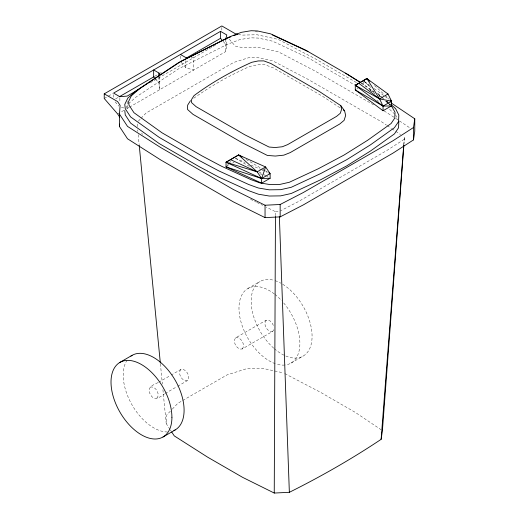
<?xml version="1.0" encoding="UTF-8"?>
<svg xmlns="http://www.w3.org/2000/svg" width="519" height="519" viewBox="0 0 519 519"><rect width="100%" height="100%" fill="white"/><g stroke="black" fill="none" stroke-linecap="round" stroke-linejoin="round"><path stroke-width="0.39" stroke-dasharray="2.6 1.95" d="M275.446 215.722L275.466 211.668L266.208 207.075M170.018 429.421L166.21 423.601L166.846 414.863L171.77 409.673M403.918 144.464L404.463 137.191L403.133 136.296M403.73 144.983L404.463 137.191M137.418 126.623L137.756 122.413M129.478 107.141L225.713 51.582L226.809 45.562L226.809 39.515M273.85 329.721L272.663 331.394L242.191 348.982C237.014 350.247 232.051 341.645 235.736 337.798L266.202 320.204C270.133 319.042 273.052 323.681 273.85 326.976M126.156 107.744L127.882 104.228M227.05 165.723L228.561 163.985M229.061 163.401L231.072 161.078M138.359 121.135L140.545 118.832M141.09 118.261L146.008 113.077L233.693 62.449L248.653 57.719L257.152 57.492L272.845 60.918L307.274 78.933L381.828 121.978L386.486 125.111M172.314 409.102L177.783 403.341L227.024 374.913L246.979 368.6L262.121 368.231L283.387 372.876M158.042 382.652C152.631 384.839 146.086 388.16 150.426 394.505C153.754 401.44 159.904 397.437 164.504 393.837M180.891 369.457C177.213 373.31 182.175 381.913 187.353 380.648C191.037 376.794 186.068 368.192 180.891 369.457L171.199 375.055M156.887 398.235C160.566 394.388 155.603 385.786 150.426 387.051M266.202 320.204C262.517 324.057 267.486 332.66 272.663 331.394M242.191 348.982C245.876 345.135 240.913 336.533 235.736 337.798M128.478 103.703L136.225 96.91L178.549 68.852L227.14 44.42L239.817 39.6L250.787 37.809L258.345 38.088L272.54 41.183L307.942 57.68L354.808 85.077M404.158 139.339L387.096 150.348L298.256 201.644L280.597 210.766M104.235 98.493L107.738 96.469M108.439 96.067L112.636 93.641M115.659 98.863L118.481 97.235M154.831 76.248L158.47 74.146M159.022 73.828L162.59 71.765M150.257 82.755L215.236 45.244M117.644 113.972L123.911 110.352M126.694 108.743L129.276 107.258M356.631 89.171L357.974 88.399M226.044 166.884L229.398 164.951M232.752 163.011L234.088 162.239M247.894 288.493L260.077 281.454M158.736 382.25L170.504 375.458M165.191 393.441L176.966 386.642M177.66 386.246L187.353 380.648M290.971 363.112L303.161 356.073M275.466 211.668L279.183 211.493M191.226 57.713L193.535 57.771L193.535 70.156L185.828 67.639L180.956 62.008M255.322 31.782L257.586 31.867M121.329 107.537L125.715 108.237M238.156 34.325L241.796 35.117L256.944 34.747L278.21 39.392L315.046 58.653L357.591 83.215M235.561 158.25L245.124 162.499M251.008 165.12L261.304 169.7M262.043 170.024L267.194 172.314M259.837 173.69L262.043 174.669M250.534 199.309L256.23 202.131M256.944 202.488L262.646 205.31M284.801 373.615L320.223 392.137L355.23 412.346L381.082 429.713M235.477 158.392L249.341 166.339M259.046 171.906L263.204 174.293M263.892 174.689L265.975 175.883M266.669 176.278L268.057 177.07M370.151 90.468L374.335 92.882M379.214 95.704L380.609 96.508M373.635 104.864L315.046 71.032L278.21 51.77L256.944 47.132L241.796 47.501L235.25 46.074L229.061 38.931M384.099 110.904L394.881 117.813M246.142 159.424L261.907 168.753M262.595 169.155L264.651 170.375M265.332 170.783L267.389 171.997M361.451 83.059L373.94 91.714M361.159 83.027L373.557 91.882M339.9 107.725L322.448 96.203L273.422 67.905L265.014 64.771L257.489 64.823L249.717 66.458A330.188 190.635 0 0 0 193.049 98.772M395.543 118.261L398.858 120.486M399.52 120.933L410.127 128.057M387.155 125.559L391.151 128.238M391.813 128.686L395.147 130.924M395.809 131.372L400.473 134.505M364.617 81.587L369.749 85.324M374.238 88.593L388.984 99.337M369.204 89.573L375.075 93.842M385.507 101.432L386.811 102.386M387.466 102.859L390.723 105.227L388.076 102.801M379.155 95.535L380.459 96.489M386.986 101.263L388.945 102.697M378.734 95.665L380.025 96.612M377.203 100.29L378.507 101.25M364.533 81.73L371.137 87.62M377.741 93.517L383.145 98.344M386.142 101.023L390.346 104.773M363.332 80.659L371.072 87.601M377.624 93.478L381.199 96.683M381.796 97.215L383.58 98.818M385.961 100.958L390.723 105.227M374.504 85.583L384.495 94.737M385.085 95.275L389.198 99.045M386.493 101.341L387.55 102.314M389.6 109.366L395.108 114.433M223.144 41.338L226.809 45.562M155.603 79.18L159.015 83.118L159.352 89.891L159.352 77.506M115.16 101.873L118.819 106.097M141.661 133.091L142.511 134.382M170.44 430.063L171.289 431.36M395.66 114.939L397.775 119.136M137.73 129.847L137.885 131.463M138.197 134.693L139.137 144.373M160.416 363.884L162.376 384.06M162.921 389.711L166.21 423.601M363.332 81.431L363.332 85.298M225.713 39.197L225.713 51.582M221.84 27.501L221.84 30.595M185.828 60.671L185.828 67.639M180.469 56.033L180.469 59.899M159.015 76.929L159.015 83.118M127.181 101.503L127.181 108.465M119.863 98.227L119.863 102.768M113.59 94.64L113.59 97.734M274.324 348.697A43.058 24.86 60 0 0 281.622 353.932A43.058 24.86 60 0 0 312.075 336.357A43.058 24.86 60 0 0 281.622 283.614M273.734 348.178A43.058 24.86 60 0 1 251.164 301.189A43.058 24.86 60 0 1 273.734 280.26M275.135 280.675A43.058 24.86 60 0 1 280.902 283.212M167.494 431.964A43.058 24.86 60 0 1 131.858 404.599A43.058 24.86 60 0 1 126.908 360.433M284.665 365.052A43.058 24.86 60 0 1 275.92 363.91M275.206 363.663A43.058 24.86 60 0 1 269.432 360.971A43.058 24.86 60 0 1 238.974 308.228A43.058 24.86 60 0 1 269.432 290.653A43.058 24.86 60 0 1 274.324 293.936M274.934 294.403A43.058 24.86 60 0 1 281.616 300.624M283.672 302.953A43.058 24.86 60 0 1 299.872 342.222A43.058 24.86 60 0 1 285.418 364.967"/><path stroke-width="0.78" d="M403.86 145.275L382.406 430.601L381.128 439.327A890.325 514.024 0 0 1 289.355 492.31L274.246 493.05L275.446 216.533M360.789 82.644L348.158 74.71L305.412 50.032L270.587 33.832L257.521 30.965L251.183 30.718L241.4 32.321L229.489 36.875L181.261 61.132L139.241 88.976L131.352 95.853L128.582 101.503L129.004 105.162L133.973 112.707L162.032 132.812L202.04 155.908L221.418 166.184L250.911 179.619L259.928 182.889L269.796 184.543L279.916 184.407L289.33 182.273L318.27 168.766L343.987 155.084L367.692 140.234L391.092 123.522L394.777 118.085L395.017 112.247L391.456 105.895L391.547 101.199L388.011 93.991L366.868 78.583L355.288 85.298L355.288 89.943L383.048 110.755L391.547 105.844L391.547 101.199L390.372 100.122M398.832 121.238L398.553 127.797L394.414 133.921L370.585 150.945L346.666 165.918L320.742 179.723L291.25 193.483L280.643 195.871L269.283 196.033L258.371 194.203L248.711 190.7L218.947 177.141L199.419 166.781L159.203 143.562L130.619 123.12L125.261 114.92L124.774 110.56M390.898 102.762L414.765 118.793L414.765 131.177L413.487 139.903L392.766 153.267L303.31 204.914L280.156 216.877L265.047 217.617L233.42 201.923L160.877 160.04L127.512 138.774L119.467 126.5L119.467 114.115L120.11 105.37L117.644 101.588L104.235 93.848L104.235 98.493L117.644 113.972L119.701 117.125M119.467 126.5L119.642 124.112M381.128 439.327L403.665 145.787M413.487 139.903L413.487 127.518L414.765 118.793M225.713 39.197L226.809 34.974L220.53 31.348L113.59 93.096L119.863 96.716L127.181 96.08L139.066 89.216M261.634 183.175L261.634 178.53L265.624 166.969L238.597 154.96L226.044 162.239L226.044 166.884L261.634 183.175L270.133 178.264L270.133 173.618L265.624 166.969L257.184 171.847L226.044 162.239L238.597 154.96L242.029 156.985M190.492 100.654L187.657 105.143L187.567 109.49L192.99 114.342L242.01 142.647L267.33 155.434L275.342 156.05L283.841 155.149L290.212 152.599L339.692 124.035L344.11 120.356L345.66 115.452L344.597 110.826L340.788 105.636L319.522 91.597L270.892 63.526L263.827 60.885L258.19 60.937L251.76 62.293A324.868 187.56 0 0 0 193.996 95.645L191.647 99.356L191.556 102.606L196.13 106.687L244.754 134.765L269.069 147.039L275.252 147.519L282.291 146.76L287.649 144.613L336.584 116.366L340.302 113.272L341.612 109.204L340.788 105.636M413.487 127.518L392.766 140.883L303.31 192.53L280.156 204.492L265.047 205.232L233.42 189.539L160.877 147.656L127.512 126.389L119.467 114.115M363.332 80.659L366.868 78.583L369.807 81.275M104.235 93.848L221.84 25.95L235.25 33.69L237.43 34.163M119.117 96.865L154.13 76.65M186.684 57.856L220.53 38.315L220.53 31.348M388.011 93.991L379.571 98.863L355.288 85.298L358.765 83.261L379.571 98.863L391.547 101.199L383.048 106.11L383.048 110.755M226.044 166.884L261.634 178.53L270.133 173.618L268.764 172.808M119.928 362.372L132.111 355.333M163.011 436.992L175.195 429.953M230.871 36.81L227.14 38.231L178.549 62.663L136.225 90.715L127.882 98.033L124.774 104.371L125.261 108.731L130.619 116.931L159.203 137.366L199.419 160.585L218.947 170.946L248.711 184.511L258.371 188.008L269.283 189.837L280.643 189.682L291.25 187.288L320.742 173.534L346.666 159.722L370.585 144.756L394.414 127.726L398.553 121.608L398.832 115.043L395.66 108.75L391.248 104.695M233.855 35.675L237.579 34.26M226.044 162.239L261.634 178.53L270.133 178.264M391.456 105.895L383.048 106.11L355.288 89.943M188.91 57.654L185.828 57.577L180.469 54.482M230.494 159.638L257.184 171.847L261.634 178.53M272.54 34.994L307.942 51.491M274.246 493.05L242.62 477.357L207.613 457.148L174.254 435.882L171.711 432.003M159.242 76.027L159.015 73.056L153.656 69.961L153.656 76.929L155.116 78.616M345.42 73.127L360.478 82.592M343.254 109.937L344.597 110.826M238.597 154.96L257.184 171.847M220.53 38.315L222.625 40.735M139.215 145.184L160.339 363.079M279.358 216.352L289.355 492.31M280.156 204.492L280.156 216.877M265.047 205.232L265.047 217.617M159.015 73.056L159.015 76.15M171.906 417.276A43.058 24.86 60 0 0 141.46 364.526A43.058 24.86 60 0 0 111.014 382.107A43.058 24.86 60 0 0 141.466 434.851A43.058 24.86 60 0 0 171.925 417.263M130.905 356.118A43.058 24.86 60 0 1 175.175 380.2A43.058 24.86 60 0 1 173.891 430.575M366.868 78.583L355.288 85.298L383.048 106.11L379.571 98.863L366.868 78.583"/></g></svg>
